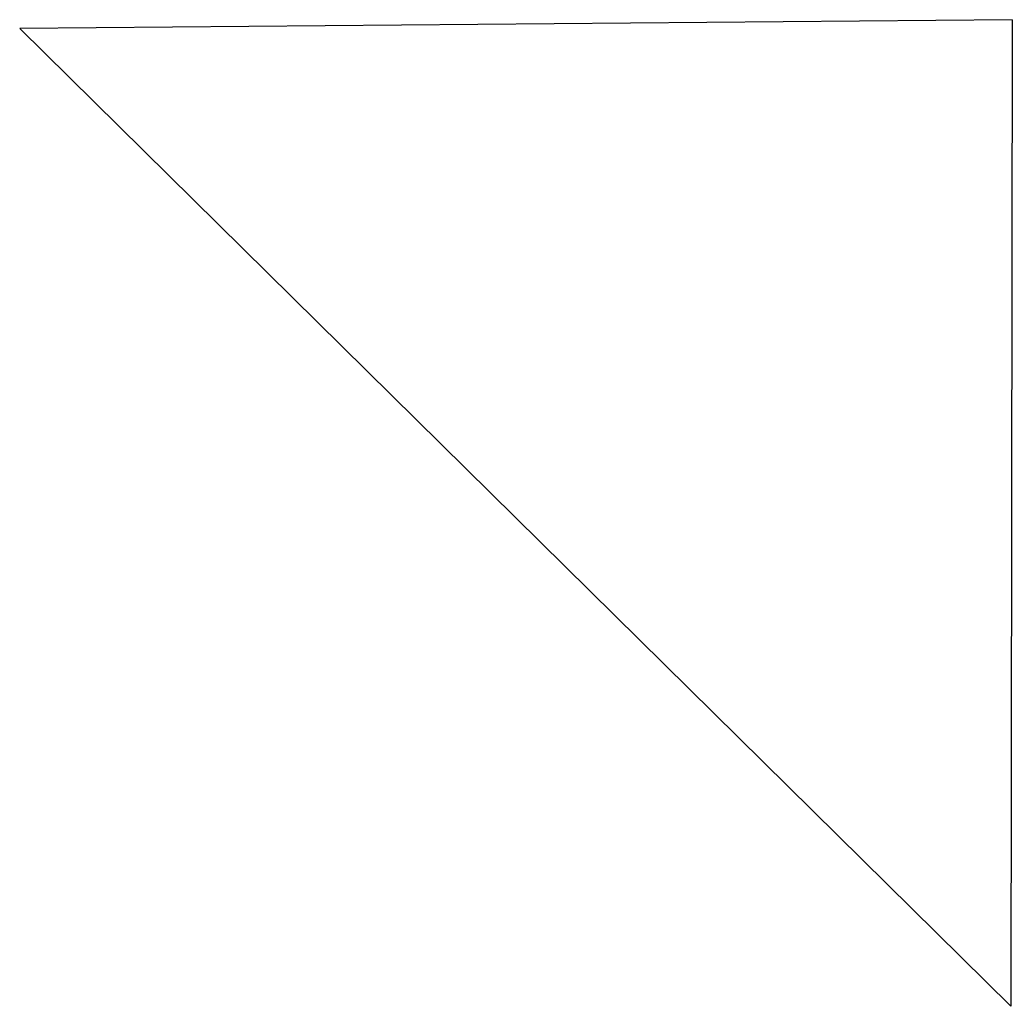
# Model space of a CAD drawing. Header units: inches. Extents: x 17.2 to 77.8, y -24.8 to 35.4.
import ezdxf

# ---------------------------------------------------------------- set-up
doc = ezdxf.new("R2010")
doc.units = ezdxf.units.IN
doc.header["$MEASUREMENT"] = 0

msp = doc.modelspace()

# ---------------------------------------------------------------- linework, layer by layer
for p, q in [((77.842, 35.384), (17.244, 34.847)), ((77.842, 35.384), (77.756, -24.847)), ((17.244, 34.847), (77.756, -24.847))]:
    msp.add_line(p, q)

doc.saveas('drawing.dxf')
